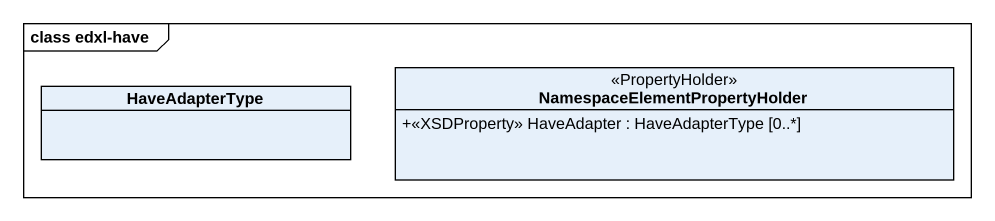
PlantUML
@startuml
mainframe class edxl-have
hide circle
hide empty members
skinparam classAttributeIconSize 0
class HaveAdapterType
class "NamespaceElementPropertyHolder" as NamespaceElementPropertyHold <<PropertyHolder>> {
  +<<XSDProperty>> HaveAdapter : HaveAdapterType [0..*]
}
@enduml
